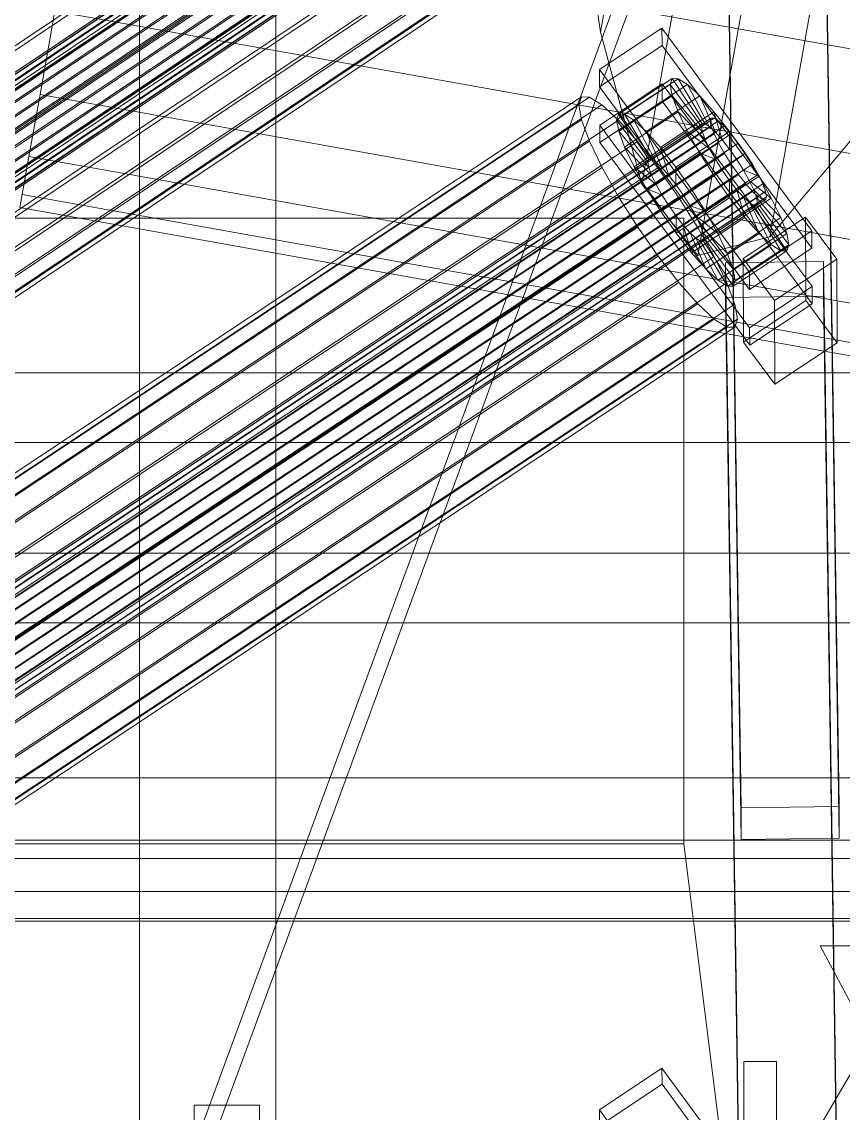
# Model space of a CAD drawing. Header units: millimetres. Extents: x -1970 to 34302, y -65268 to 6837.
# Drawn here: x 228.4 to 379.3, y -33549.5 to -33348.9 of the extents above; entities that cross this region are included whole.
import ezdxf

# ---------------------------------------------------------------- set-up
doc = ezdxf.new("R2010")
doc.units = ezdxf.units.MM
for name, color, linetype, lineweight in [('frontal_briquetadora', 7, 'Continuous', 0), ('frontal_C01', 7, 'Continuous', 0), ('frontal_C02', 7, 'Continuous', 0), ('frontal_dos-mix', 7, 'Continuous', 0), ('frontal_mezcladora', 7, 'Continuous', 0)]:
    doc.layers.add(name, color=color, linetype=linetype, lineweight=lineweight)

msp = doc.modelspace()

# ---------------------------------------------------------------- linework, layer by layer
at = {"layer": 'frontal_briquetadora'}
for p, q in [((207, -33700), (342, -33332.75)), ((210, -33700), (345, -33332.75)), ((260, -33548), (272, -33548)), ((260, -33612), (260, -33548)), ((272, -33612), (272, -33548))]:
    msp.add_line(p, q, dxfattribs=at)
at = {"layer": 'frontal_C01'}
for p, q in [((250, -35735.764), (250, -32680.37)), ((250, -32685.104), (250, -35740.498)), ((334.501, -33357.697), (345.969, -33350.085)), ((345.969, -33350.085), (345.981, -33353.287)), ((345.969, -33350.085), (373.501, -33387.324)), ((345.981, -33353.287), (334.513, -33360.899)), ((373.513, -33390.526), (345.981, -33353.287)), ((334.513, -33360.899), (334.501, -33357.697)), ((362.033, -33394.936), (334.501, -33357.697)), ((334.513, -33360.899), (362.045, -33398.137)), ((334.539, -33367.942), (346.008, -33360.331)), ((337.64, -33366.98), (347.47, -33360.456)), ((338.005, -33365.908), (347.835, -33359.383)), ((339.088, -33365.913), (348.918, -33359.389)), ((340.816, -33366.996), (350.645, -33360.471)), ((346.008, -33360.331), (346.02, -33363.532)), ((346.008, -33360.331), (373.539, -33397.57)), ((347.835, -33359.383), (347.47, -33360.456)), ((347.47, -33360.456), (353.205, -33368.214)), ((347.47, -33360.456), (347.847, -33362.532)), ((348.918, -33359.389), (347.835, -33359.383)), ((347.835, -33359.383), (353.378, -33367.706)), ((350.645, -33360.471), (348.918, -33359.389)), ((348.918, -33359.389), (353.892, -33367.708)), ((352.899, -33362.558), (350.645, -33360.471)), ((350.645, -33360.471), (354.71, -33368.221)), ((146.872, -33485.088), (331.181, -33362.756)), ((148.32, -33485.095), (332.629, -33362.763)), ((331.181, -33362.756), (330.692, -33364.19)), ((332.629, -33362.763), (331.181, -33362.756)), ((334.938, -33364.211), (332.629, -33362.763)), ((338.017, -33369.057), (347.847, -33362.532)), ((343.069, -33369.082), (352.899, -33362.558)), ((347.847, -33362.532), (353.384, -33369.197)), ((347.847, -33362.532), (348.941, -33365.472)), ((355.525, -33365.505), (352.899, -33362.558)), ((352.899, -33362.558), (355.777, -33369.209)), ((146.383, -33486.521), (330.692, -33364.19)), ((150.629, -33486.542), (334.938, -33364.211)), ((330.692, -33364.19), (331.197, -33366.966)), ((346.02, -33363.532), (334.551, -33371.144)), ((337.95, -33366.999), (334.938, -33364.211)), ((373.551, -33400.771), (346.02, -33363.532)), ((141.045, -33509.031), (354.844, -33367.126)), ((141.218, -33508.523), (355.017, -33366.618)), ((141.731, -33508.525), (355.53, -33366.621)), ((142.549, -33509.038), (356.348, -33367.134)), ((146.887, -33489.297), (331.197, -33366.966)), ((153.641, -33489.331), (337.95, -33366.999)), ((331.197, -33366.966), (332.659, -33370.896)), ((337.64, -33366.98), (338.005, -33365.908)), ((343.376, -33374.738), (337.64, -33366.98)), ((338.017, -33369.057), (337.64, -33366.98)), ((341.461, -33370.94), (337.95, -33366.999)), ((343.549, -33374.23), (338.005, -33365.908)), ((338.005, -33365.908), (339.088, -33365.913)), ((344.062, -33374.233), (339.088, -33365.913)), ((339.088, -33365.913), (340.816, -33366.996)), ((339.111, -33371.996), (348.941, -33365.472)), ((344.88, -33374.746), (340.816, -33366.996)), ((340.816, -33366.996), (343.069, -33369.082)), ((345.695, -33372.029), (355.525, -33365.505)), ((348.941, -33365.472), (353.902, -33370.59)), ((348.941, -33365.472), (350.678, -33369.075)), ((355.017, -33366.618), (354.844, -33367.126)), ((354.844, -33367.126), (355.022, -33368.11)), ((355.53, -33366.621), (355.017, -33366.618)), ((358.345, -33369.113), (355.525, -33365.505)), ((355.525, -33365.505), (357.021, -33370.606)), ((356.348, -33367.134), (355.53, -33366.621)), ((357.415, -33368.122), (356.348, -33367.134)), ((141.224, -33510.015), (355.022, -33368.11)), ((143.617, -33510.026), (357.415, -33368.122)), ((334.551, -33371.144), (334.539, -33367.942)), ((362.071, -33405.181), (334.539, -33367.942)), ((343.554, -33375.722), (338.017, -33369.057)), ((339.111, -33371.996), (338.017, -33369.057)), ((340.848, -33375.599), (350.678, -33369.075)), ((345.947, -33375.734), (343.069, -33369.082)), ((343.069, -33369.082), (345.695, -33372.029)), ((353.205, -33368.214), (343.376, -33374.738)), ((353.378, -33367.706), (343.549, -33374.23)), ((353.384, -33369.197), (343.554, -33375.722)), ((353.892, -33367.708), (344.062, -33374.233)), ((354.71, -33368.221), (344.88, -33374.746)), ((358.345, -33369.113), (348.515, -33375.637)), ((350.678, -33369.075), (354.725, -33372.296)), ((350.678, -33369.075), (352.938, -33373.094)), ((353.205, -33368.214), (353.378, -33367.706)), ((353.384, -33369.197), (353.205, -33368.214)), ((353.378, -33367.706), (353.892, -33367.708)), ((353.902, -33370.59), (353.384, -33369.197)), ((353.892, -33367.708), (354.71, -33368.221)), ((354.71, -33368.221), (355.777, -33369.209)), ((355.022, -33368.11), (355.541, -33369.503)), ((358.659, -33369.518), (357.415, -33368.122)), ((358.357, -33372.314), (358.345, -33369.113)), ((361.166, -33373.135), (358.345, -33369.113)), ((141.742, -33511.407), (355.541, -33369.503)), ((144.861, -33511.423), (358.659, -33369.518)), ((148.35, -33493.227), (332.659, -33370.896)), ((157.152, -33493.271), (341.461, -33370.94)), ((332.659, -33370.896), (334.981, -33375.712)), ((334.551, -33371.144), (362.083, -33408.383)), ((345.231, -33375.763), (341.461, -33370.94)), ((353.902, -33370.59), (344.073, -33377.114)), ((355.777, -33369.209), (345.947, -33375.734)), ((357.021, -33370.606), (347.191, -33377.13)), ((354.725, -33372.296), (353.902, -33370.59)), ((355.541, -33369.503), (356.363, -33371.209)), ((355.777, -33369.209), (357.021, -33370.606)), ((357.021, -33370.606), (358.357, -33372.314)), ((359.995, -33371.227), (358.659, -33369.518)), ((142.565, -33513.113), (356.363, -33371.209)), ((143.635, -33515.017), (357.434, -33373.113)), ((359.995, -33371.227), (146.196, -33513.132)), ((147.533, -33515.037), (361.332, -33373.132)), ((344.073, -33377.114), (339.111, -33371.996)), ((340.848, -33375.599), (339.111, -33371.996)), ((343.108, -33379.618), (352.938, -33373.094)), ((354.725, -33372.296), (344.895, -33378.821)), ((347.191, -33377.13), (345.695, -33372.029)), ((345.695, -33372.029), (348.515, -33375.637)), ((348.527, -33378.839), (358.357, -33372.314)), ((351.336, -33379.659), (361.166, -33373.135)), ((352.938, -33373.094), (355.796, -33374.2)), ((352.938, -33373.094), (355.569, -33377.257)), ((355.796, -33374.2), (354.725, -33372.296)), ((356.363, -33371.209), (357.434, -33373.113)), ((357.434, -33373.113), (358.68, -33375.085)), ((358.357, -33372.314), (359.693, -33374.22)), ((361.166, -33373.135), (359.693, -33374.22)), ((361.332, -33373.132), (359.995, -33371.227)), ((363.797, -33377.298), (361.166, -33373.135)), ((362.578, -33375.104), (361.332, -33373.132)), ((144.881, -33516.989), (358.68, -33375.085)), ((148.779, -33517.009), (362.578, -33375.104)), ((343.549, -33374.23), (343.376, -33374.738)), ((343.376, -33374.738), (343.554, -33375.722)), ((344.062, -33374.233), (343.549, -33374.23)), ((344.88, -33374.746), (344.062, -33374.233)), ((345.947, -33375.734), (344.88, -33374.746)), ((355.796, -33374.2), (345.966, -33380.725)), ((359.693, -33374.22), (349.863, -33380.744)), ((357.042, -33376.172), (355.796, -33374.2)), ((358.68, -33375.085), (360.017, -33376.99)), ((359.693, -33374.22), (360.939, -33376.192)), ((363.648, -33377.008), (362.578, -33375.104)), ((146.218, -33518.895), (360.017, -33376.99)), ((149.85, -33518.913), (363.648, -33377.008)), ((150.672, -33498.043), (334.981, -33375.712)), ((345.231, -33375.763), (160.922, -33498.094)), ((334.981, -33375.712), (338.003, -33381.085)), ((344.895, -33378.821), (340.848, -33375.599)), ((343.108, -33379.618), (340.848, -33375.599)), ((343.554, -33375.722), (344.073, -33377.114)), ((344.073, -33377.114), (344.895, -33378.821)), ((349.002, -33381.14), (345.231, -33375.763)), ((347.191, -33377.13), (345.947, -33375.734)), ((348.527, -33378.839), (347.191, -33377.13)), ((357.042, -33376.172), (347.212, -33382.697)), ((348.515, -33375.637), (348.527, -33378.839)), ((348.515, -33375.637), (351.336, -33379.659)), ((360.939, -33376.192), (351.109, -33382.716)), ((355.569, -33377.257), (357.042, -33376.172)), ((358.378, -33378.078), (357.042, -33376.172)), ((360.017, -33376.99), (361.352, -33378.699)), ((363.797, -33377.298), (360.939, -33376.192)), ((360.939, -33376.192), (362.01, -33378.096)), ((364.471, -33378.715), (363.648, -33377.008)), ((147.554, -33520.604), (361.352, -33378.699)), ((150.672, -33520.619), (364.471, -33378.715)), ((344.895, -33378.821), (345.966, -33380.725)), ((345.739, -33383.781), (355.569, -33377.257)), ((349.863, -33380.744), (348.527, -33378.839)), ((358.378, -33378.078), (348.548, -33384.602)), ((362.01, -33378.096), (352.18, -33384.62)), ((353.967, -33383.822), (363.797, -33377.298)), ((355.569, -33377.257), (358.39, -33381.279)), ((358.39, -33381.279), (358.378, -33378.078)), ((359.714, -33379.787), (358.378, -33378.078)), ((361.352, -33378.699), (362.596, -33380.095)), ((366.057, -33381.318), (362.01, -33378.096)), ((362.01, -33378.096), (362.833, -33379.802)), ((366.057, -33381.318), (363.797, -33377.298)), ((364.989, -33380.107), (364.471, -33378.715)), ((148.798, -33522), (362.596, -33380.095)), ((149.865, -33522.988), (363.664, -33381.083)), ((151.191, -33522.012), (364.989, -33380.107)), ((151.369, -33522.995), (365.168, -33381.091)), ((153.694, -33503.417), (338.003, -33381.085)), ((164.693, -33503.471), (349.002, -33381.14)), ((338.003, -33381.085), (341.52, -33386.65)), ((345.966, -33380.725), (343.108, -33379.618)), ((345.739, -33383.781), (343.108, -33379.618)), ((345.966, -33380.725), (347.212, -33382.697)), ((352.519, -33386.705), (349.002, -33381.14)), ((349.863, -33380.744), (351.336, -33379.659)), ((351.109, -33382.716), (349.863, -33380.744)), ((359.714, -33379.787), (349.884, -33386.311)), ((360.958, -33381.183), (351.128, -33387.707)), ((351.336, -33379.659), (353.967, -33383.822)), ((362.833, -33379.802), (353.003, -33386.326)), ((363.351, -33381.195), (353.521, -33387.719)), ((361.21, -33384.887), (359.714, -33379.787)), ((360.958, -33381.183), (359.714, -33379.787)), ((363.836, -33387.835), (360.958, -33381.183)), ((362.025, -33382.171), (360.958, -33381.183)), ((362.596, -33380.095), (363.664, -33381.083)), ((367.794, -33384.92), (362.833, -33379.802)), ((362.833, -33379.802), (363.351, -33381.195)), ((368.888, -33387.86), (363.351, -33381.195)), ((363.351, -33381.195), (363.53, -33382.178)), ((363.664, -33381.083), (364.482, -33381.596)), ((365.168, -33381.091), (364.989, -33380.107)), ((364.995, -33381.599), (365.168, -33381.091)), ((150.683, -33523.501), (364.482, -33381.596)), ((151.196, -33523.503), (364.995, -33381.599)), ((347.212, -33382.697), (345.739, -33383.781)), ((347.212, -33382.697), (348.548, -33384.602)), ((348.56, -33387.804), (358.39, -33381.279)), ((352.18, -33384.62), (351.109, -33382.716)), ((351.109, -33382.716), (353.967, -33383.822)), ((362.025, -33382.171), (352.196, -33388.695)), ((362.843, -33382.684), (353.014, -33389.208)), ((363.357, -33382.686), (353.527, -33389.211)), ((363.53, -33382.178), (353.7, -33388.703)), ((356.228, -33387.842), (366.057, -33381.318)), ((358.39, -33381.279), (361.21, -33384.887)), ((366.09, -33389.921), (362.025, -33382.171)), ((362.843, -33382.684), (362.025, -33382.171)), ((367.817, -33391.003), (362.843, -33382.684)), ((363.357, -33382.686), (362.843, -33382.684)), ((363.53, -33382.178), (363.357, -33382.686)), ((368.9, -33391.009), (363.357, -33382.686)), ((369.265, -33389.936), (363.53, -33382.178)), ((364.482, -33381.596), (364.995, -33381.599)), ((367.794, -33384.92), (366.057, -33381.318)), ((348.56, -33387.804), (345.739, -33383.781)), ((348.548, -33384.602), (348.56, -33387.804)), ((348.548, -33384.602), (349.884, -33386.311)), ((351.38, -33391.412), (361.21, -33384.887)), ((353.003, -33386.326), (352.18, -33384.62)), ((352.18, -33384.62), (356.228, -33387.842)), ((353.967, -33383.822), (356.228, -33387.842)), ((357.964, -33391.444), (367.794, -33384.92)), ((360.882, -33392.424), (372.35, -33384.812)), ((361.21, -33384.887), (363.836, -33387.835)), ((368.888, -33387.86), (367.794, -33384.92)), ((372.35, -33384.812), (372.408, -33400.18)), ((372.35, -33384.812), (378.086, -33392.57)), ((157.211, -33508.982), (341.52, -33386.65)), ((168.21, -33509.037), (352.519, -33386.705)), ((341.52, -33386.65), (345.291, -33392.028)), ((349.884, -33386.311), (351.38, -33391.412)), ((349.884, -33386.311), (351.128, -33387.707)), ((355.541, -33392.079), (352.519, -33386.705)), ((353.521, -33387.719), (353.003, -33386.326)), ((353.003, -33386.326), (357.964, -33391.444)), ((351.38, -33391.412), (348.56, -33387.804)), ((351.128, -33387.707), (354.006, -33394.359)), ((351.128, -33387.707), (352.196, -33388.695)), ((352.196, -33388.695), (356.26, -33396.445)), ((352.196, -33388.695), (353.014, -33389.208)), ((353.014, -33389.208), (357.987, -33397.528)), ((353.014, -33389.208), (353.527, -33389.211)), ((353.7, -33388.703), (353.521, -33387.719)), ((353.521, -33387.719), (359.058, -33394.384)), ((353.527, -33389.211), (353.7, -33388.703)), ((353.527, -33389.211), (359.07, -33397.533)), ((353.7, -33388.703), (359.436, -33396.461)), ((354.006, -33394.359), (363.836, -33387.835)), ((356.228, -33387.842), (357.964, -33391.444)), ((359.058, -33394.384), (368.888, -33387.86)), ((373.501, -33387.324), (362.033, -33394.936)), ((363.836, -33387.835), (366.09, -33389.921)), ((369.265, -33389.936), (368.888, -33387.86)), ((373.513, -33390.526), (373.501, -33387.324)), ((356.26, -33396.445), (366.09, -33389.921)), ((357.987, -33397.528), (367.817, -33391.003)), ((359.07, -33397.533), (368.9, -33391.009)), ((359.436, -33396.461), (369.265, -33389.936)), ((362.045, -33398.137), (373.513, -33390.526)), ((366.09, -33389.921), (367.817, -33391.003)), ((367.817, -33391.003), (368.9, -33391.009)), ((368.9, -33391.009), (369.265, -33389.936)), ((160.982, -33514.359), (345.291, -33392.028)), ((171.232, -33514.41), (355.541, -33392.079)), ((345.291, -33392.028), (349.061, -33396.851)), ((354.006, -33394.359), (351.38, -33391.412)), ((357.863, -33396.895), (355.541, -33392.079)), ((357.646, -33393.221), (375.644, -33392.979)), ((357.646, -33399.624), (357.646, -33393.221)), ((360.514, -33585.168), (357.646, -33393.221)), ((357.964, -33391.444), (359.058, -33394.384)), ((360.939, -33407.792), (360.882, -33392.424)), ((366.618, -33400.182), (360.882, -33392.424)), ((378.086, -33392.57), (366.618, -33400.182)), ((375.644, -33392.979), (375.644, -33399.383)), ((375.644, -33392.979), (378.512, -33584.927)), ((378.143, -33407.938), (378.086, -33392.57)), ((356.26, -33396.445), (354.006, -33394.359)), ((359.058, -33394.384), (359.436, -33396.461)), ((362.033, -33394.936), (362.045, -33398.137)), ((164.752, -33519.182), (349.061, -33396.851)), ((173.554, -33519.226), (357.863, -33396.895)), ((349.061, -33396.851), (352.572, -33400.791)), ((357.987, -33397.528), (356.26, -33396.445)), ((359.326, -33400.825), (357.863, -33396.895)), ((359.436, -33396.461), (359.07, -33397.533)), ((359.07, -33397.533), (357.987, -33397.528)), ((373.539, -33397.57), (362.071, -33405.181)), ((373.551, -33400.771), (373.539, -33397.57)), ((168.263, -33523.122), (352.572, -33400.791)), ((175.016, -33523.156), (359.326, -33400.825)), ((352.572, -33400.791), (355.584, -33403.58)), ((375.644, -33399.383), (357.646, -33399.624)), ((360.514, -33591.572), (357.646, -33399.624)), ((359.83, -33403.601), (359.326, -33400.825)), ((372.408, -33400.18), (360.939, -33407.792)), ((362.083, -33408.383), (373.551, -33400.771)), ((366.618, -33400.182), (366.675, -33415.55)), ((378.143, -33407.938), (372.408, -33400.18)), ((378.512, -33591.331), (375.644, -33399.383)), ((171.275, -33525.911), (355.584, -33403.58)), ((173.584, -33527.358), (357.893, -33405.027)), ((175.032, -33527.366), (359.341, -33405.034)), ((175.521, -33525.932), (359.83, -33403.601)), ((355.584, -33403.58), (357.893, -33405.027)), ((357.893, -33405.027), (359.341, -33405.034)), ((359.341, -33405.034), (359.83, -33403.601)), ((362.071, -33405.181), (362.083, -33408.383)), ((360.939, -33407.792), (366.675, -33415.55)), ((366.675, -33415.55), (378.143, -33407.938)), ((-450, -33413.426), (450, -33413.426)), ((450, -33426.233), (-450, -33426.233)), ((450, -33446.584), (-450, -33446.584)), ((-450, -33459.391), (450, -33459.391))]:
    msp.add_line(p, q, dxfattribs=at)
at = {"layer": 'frontal_C02'}
for p, q in [((250, -35767.535), (250, -32976.99)), ((250, -32981.769), (250, -35772.314)), ((141.218, -33415.753), (355.017, -33272.511)), ((141.731, -33415.822), (355.53, -33272.581)), ((141.045, -33416.193), (354.844, -33272.952)), ((141.224, -33417.114), (355.022, -33273.873)), ((142.549, -33416.398), (356.348, -33273.156)), ((143.617, -33417.439), (357.415, -33274.198)), ((141.742, -33418.453), (355.541, -33275.211)), ((142.565, -33420.118), (356.363, -33276.876)), ((144.861, -33418.877), (358.659, -33275.635)), ((143.635, -33421.995), (357.434, -33278.754)), ((359.995, -33277.37), (146.196, -33420.611)), ((157.152, -33401.044), (341.461, -33277.56)), ((144.881, -33423.958), (358.68, -33280.717)), ((147.533, -33422.525), (361.332, -33279.284)), ((146.218, -33425.872), (360.017, -33282.631)), ((148.779, -33424.488), (362.578, -33281.247)), ((150.672, -33404.546), (334.981, -33281.062)), ((345.231, -33282.456), (160.922, -33405.94)), ((147.554, -33427.607), (361.352, -33284.365)), ((149.85, -33426.366), (363.648, -33283.125)), ((150.672, -33428.031), (364.471, -33284.79)), ((148.798, -33429.044), (362.596, -33285.803)), ((149.865, -33430.086), (363.664, -33286.844)), ((151.191, -33429.369), (364.989, -33286.128)), ((153.694, -33409.846), (338.003, -33286.362)), ((150.683, -33430.661), (364.482, -33287.42)), ((151.196, -33430.731), (364.995, -33287.49)), ((151.369, -33430.29), (365.168, -33287.049)), ((164.693, -33411.341), (349.002, -33287.857)), ((157.211, -33415.385), (341.52, -33291.901)), ((168.21, -33416.881), (352.519, -33293.397)), ((160.982, -33420.787), (345.291, -33297.303)), ((171.232, -33422.18), (355.541, -33298.696)), ((360.514, -33493.37), (357.646, -33299.603)), ((375.644, -33299.36), (378.512, -33493.127)), ((164.752, -33425.682), (349.061, -33302.198)), ((173.554, -33426.879), (357.863, -33303.395)), ((168.263, -33429.739), (352.572, -33306.255)), ((360.514, -33499.216), (357.646, -33305.449)), ((378.512, -33498.972), (375.644, -33305.205)), ((175.016, -33430.657), (359.326, -33307.173)), ((171.275, -33432.679), (355.584, -33309.195)), ((173.584, -33434.303), (357.893, -33310.819)), ((175.032, -33434.5), (359.341, -33311.016)), ((175.521, -33433.256), (359.83, -33309.772)), ((-425, -33487.86), (425, -33487.86)), ((378.512, -33493.127), (360.514, -33493.37)), ((360.514, -33493.37), (360.514, -33499.216)), ((378.512, -33498.972), (378.512, -33493.127)), ((425, -33499.336), (-425, -33499.336)), ((360.514, -33499.216), (378.512, -33498.972)), ((425, -33502.707), (-425, -33502.707)), ((430, -33508.746), (-430, -33508.746)), ((430, -33513.746), (-430, -33513.746)), ((-425, -33514.183), (425, -33514.183)), ((430, -33621.746), (375, -33518.746)), ((375, -33518.746), (430, -33518.746)), ((334.501, -33548.903), (345.969, -33541.219)), ((345.969, -33541.219), (345.981, -33544.142)), ((345.969, -33541.219), (373.501, -33578.812)), ((345.981, -33544.142), (334.513, -33551.826)), ((373.513, -33581.735), (345.981, -33544.142)), ((334.513, -33551.826), (334.501, -33548.903)), ((362.033, -33586.496), (334.501, -33548.903))]:
    msp.add_line(p, q, dxfattribs=at)
at = {"layer": 'frontal_dos-mix'}
for p, q in [((275, -35980), (275, -33282.5)), ((334.666, -33350.819), (345.202, -33291.887)), ((342.277, -33378.798), (356.519, -33299.139)), ((352.55, -33391.885), (368.358, -33303.466)), ((365.778, -33388.442), (380.778, -33304.545)), ((334.666, -33350.819), (329.025, -33311.822)), ((1887.778, -33623.362), (237.778, -33328.362)), ((231.708, -33362.311), (234.444, -33347.009)), ((1884.444, -33642.009), (234.444, -33347.009)), ((342.277, -33378.798), (334.666, -33350.819)), ((229.675, -33373.682), (231.708, -33362.311)), ((1881.708, -33657.311), (231.708, -33362.311)), ((381.811, -33369.315), (365.778, -33388.442)), ((228.423, -33380.684), (229.675, -33373.682)), ((1879.675, -33668.682), (229.675, -33373.682)), ((352.55, -33391.885), (342.277, -33378.798)), ((228, -33383.049), (228.423, -33380.684)), ((1878.423, -33675.684), (228.423, -33380.684)), ((1878, -33678.049), (228, -33383.049)), ((150, -33385), (350, -33385)), ((350, -33385), (350, -33500)), ((365.778, -33388.442), (352.55, -33391.885)), ((350, -33500), (150, -33500)), ((350, -33500), (375, -33700)), ((361, -33540), (367, -33540)), ((361, -33660), (361, -33540)), ((367, -33660), (367, -33540))]:
    msp.add_line(p, q, dxfattribs=at)
at = {"layer": 'frontal_mezcladora'}
msp.add_line((300, -33680), (575, -33210), dxfattribs=at)

doc.saveas('drawing.dxf')
